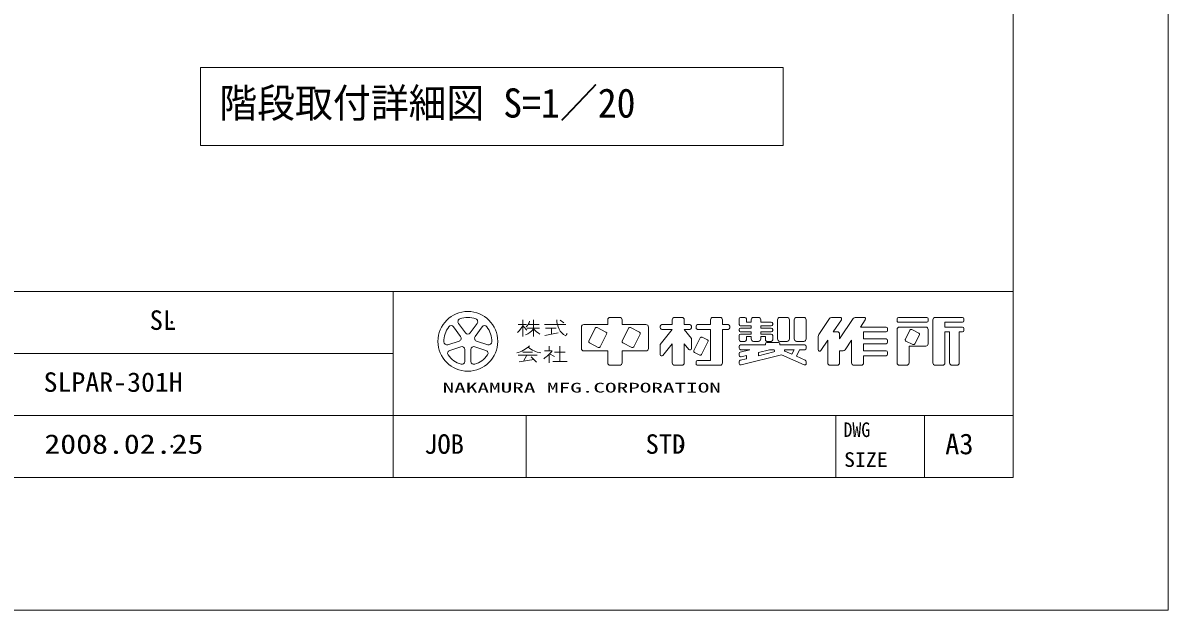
# Model space of a CAD drawing. Units: millimetres at full size, sheet at 1:20; details may follow other scales. Extents: x 10 to 16810, y -526 to 12449.
# Drawn here: x 11638 to 16810, y 569 to 3223 of the extents above; entities that cross this region are included whole.
import ezdxf
from ezdxf.enums import TextEntityAlignment as Align

# ---------------------------------------------------------------- set-up
doc = ezdxf.new("R2010")
doc.units = ezdxf.units.MM
doc.header["$LTSCALE"] = 20
doc.header["$PDMODE"] = 32
doc.header["$PDSIZE"] = 10
for name, color, linetype, lineweight in [('DEFPOINTS_3', 7, 'Continuous', 0), ('LY_12', 7, 'Continuous', 18), ('LY_7', 7, 'Continuous', 0)]:
    doc.layers.add(name, color=color, linetype=linetype, lineweight=lineweight)
doc.styles.add('ＭＳ ゴシック', font='')
doc.styles.get('ＭＳ ゴシック').set_extended_font_data('MS Gothic')

msp = doc.modelspace()

# ---------------------------------------------------------------- linework, layer by layer
at = {"layer": 'DEFPOINTS_3'}
for p, q in [((16810, 568.98), (16810, 12448.98)), ((10, 568.98), (16810, 568.98))]:
    msp.add_line(p, q, dxfattribs=at)
at = {"layer": 'LY_12', "lineweight": 0}
for p, q in [((16110, 1168.98), (16110, 11848.98)), ((710, 2008.98), (16110, 2008.98)), ((13310, 2008.98), (13310, 1168.98)), ((13895.56, 1880.71), (13895.56, 1805.11)), ((13944.16, 1880.71), (13944.16, 1805.11)), ((14081.26, 1867.66), (14063.61, 1879.42)), ((13873.96, 1859.11), (13911.76, 1859.11)), ((13913.38, 1842.91), (13971.16, 1842.91)), ((13919.26, 1859.11), (13969, 1859.11)), ((13992.76, 1859.11), (14089.96, 1859.11)), ((13994.45, 1809.77), (14055.87, 1822.06)), ((13998.16, 1842.91), (14046.76, 1842.91)), ((14025.16, 1842.91), (14025.16, 1815.91)), ((14014.36, 1761.91), (14014.36, 1740.31)), ((14062.96, 1761.91), (14062.96, 1691.71)), ((8610, 1728.98), (13310, 1728.98)), ((13873.96, 1720.33), (13960.36, 1720.33)), ((13895.56, 1734.91), (13938.76, 1734.91)), ((13914.03, 1720.33), (13898.45, 1694.4)), ((13933.36, 1713.26), (13957.61, 1689.01)), ((13992.76, 1740.31), (14027.95, 1740.31)), ((14014.36, 1725.38), (14014.36, 1686.31)), ((14016.38, 1727.4), (14038.15, 1714.83)), ((14038.66, 1734.91), (14087.26, 1734.91)), ((13879.4, 1691.68), (13945.5, 1701.12)), ((14030.56, 1691.71), (14095.36, 1691.71)), ((6410, 1448.98), (16110, 1448.98)), ((13910, 1448.98), (13910, 1168.98)), ((15310, 1448.98), (15310, 1168.98)), ((710, 1168.98), (16110, 1168.98))]:
    msp.add_line(p, q, dxfattribs=at)
at = {"layer": 'LY_12'}
for p, q in [((13604.85, 1864.72), (13636.24, 1821.51)), ((13658.08, 1821.52), (13689.47, 1864.72)), ((14278.96, 1880.71), (14278.96, 1859.11)), ((14289.76, 1891.51), (14332.96, 1891.51)), ((14343.76, 1880.71), (14343.76, 1859.11)), ((14570.56, 1880.71), (14570.56, 1859.11)), ((14581.36, 1891.51), (14613.76, 1891.51)), ((14624.56, 1880.71), (14624.56, 1859.11)), ((14743.36, 1880.71), (14743.36, 1859.11)), ((14754.16, 1891.51), (14786.56, 1891.51)), ((14797.36, 1880.71), (14797.36, 1859.11)), ((14872.96, 1885.03), (14872.96, 1860.19)), ((14879.44, 1891.51), (14898.88, 1891.51)), ((14905.36, 1885.03), (14905.36, 1869.91)), ((14905.36, 1869.91), (14926.96, 1869.91)), ((14926.96, 1880.71), (14926.96, 1869.91)), ((14959.36, 1891.51), (14937.76, 1891.51)), ((14970.16, 1880.71), (14970.16, 1869.91)), ((14970.16, 1869.91), (15017.68, 1869.91)), ((15024.16, 1863.43), (15024.16, 1860.19)), ((15045.76, 1880.71), (15045.76, 1794.31)), ((15056.56, 1891.51), (15088.96, 1891.51)), ((15099.76, 1880.71), (15099.76, 1794.31)), ((15121.36, 1880.71), (15121.36, 1794.31)), ((15132.16, 1891.51), (15164.56, 1891.51)), ((15175.36, 1880.71), (15175.36, 1794.31)), ((15234.8, 1818.68), (15280.15, 1886.71)), ((15289.14, 1891.51), (15328.85, 1891.51)), ((15297.76, 1826.71), (15334.24, 1881.44)), ((15326.56, 1794.31), (15388.15, 1886.71)), ((15397.14, 1891.51), (15436.85, 1891.51)), ((15420.16, 1848.31), (15442.24, 1881.44)), ((15585.76, 1885.03), (15585.76, 1876.39)), ((15592.24, 1891.51), (15719.68, 1891.51)), ((15592.24, 1869.91), (15719.68, 1869.91)), ((15726.16, 1885.03), (15726.16, 1876.39)), ((15747.76, 1880.71), (15747.76, 1686.31)), ((15758.56, 1891.51), (15881.68, 1891.51)), ((15801.76, 1869.91), (15801.76, 1848.31)), ((15801.76, 1869.91), (15881.68, 1869.91)), ((15888.16, 1885.03), (15888.16, 1876.39)), ((13614.4, 1805.64), (13583.01, 1848.84)), ((13711.31, 1848.84), (13679.93, 1805.64)), ((14160.16, 1848.31), (14160.16, 1751.11)), ((14170.96, 1859.11), (14278.96, 1859.11)), ((14222.06, 1842.52), (14193.3, 1784.99)), ((14271, 1825.29), (14230.76, 1845.42)), ((14245.14, 1759.07), (14273.9, 1816.6)), ((14343.76, 1859.11), (14451.76, 1859.11)), ((14373.26, 1842.52), (14344.5, 1784.99)), ((14422.2, 1825.29), (14381.96, 1845.42)), ((14396.34, 1759.07), (14425.1, 1816.6)), ((14462.56, 1848.31), (14462.56, 1751.11)), ((14516.56, 1852.63), (14516.56, 1843.99)), ((14570.56, 1837.51), (14516.56, 1770.01)), ((14523.04, 1859.11), (14570.56, 1859.11)), ((14523.04, 1837.51), (14570.56, 1837.51)), ((14624.56, 1859.11), (14650.48, 1859.11)), ((14624.56, 1837.51), (14656.96, 1797.01)), ((14624.56, 1837.51), (14650.48, 1837.51)), ((14656.96, 1852.63), (14656.96, 1843.99)), ((14678.56, 1852.63), (14678.56, 1843.99)), ((14685.04, 1859.11), (14743.36, 1859.11)), ((14685.04, 1837.51), (14743.36, 1837.51)), ((14743.36, 1837.51), (14743.36, 1697.11)), ((14797.36, 1859.11), (14823.28, 1859.11)), ((14797.36, 1837.51), (14797.36, 1686.31)), ((14797.36, 1837.51), (14823.28, 1837.51)), ((14829.76, 1852.63), (14829.76, 1843.99)), ((14872.96, 1836.43), (14872.96, 1833.19)), ((14879.44, 1853.71), (14926.96, 1853.71)), ((14879.44, 1842.91), (14926.96, 1842.91)), ((14879.44, 1826.71), (14926.96, 1826.71)), ((14879.44, 1815.91), (14926.96, 1815.91)), ((14926.96, 1853.71), (14926.96, 1842.91)), ((14926.96, 1826.71), (14926.96, 1815.91)), ((14970.16, 1853.71), (15017.68, 1853.71)), ((14970.16, 1853.71), (14970.16, 1842.91)), ((14970.16, 1842.91), (15017.68, 1842.91)), ((14970.16, 1826.71), (15017.68, 1826.71)), ((14970.16, 1826.71), (14970.16, 1815.91)), ((14970.16, 1815.91), (15017.68, 1815.91)), ((15024.16, 1836.43), (15024.16, 1833.19)), ((15297.76, 1826.71), (15315.76, 1826.71)), ((15326.56, 1815.91), (15326.56, 1794.31)), ((15420.16, 1848.31), (15536.08, 1848.31)), ((15434.56, 1826.71), (15536.08, 1826.71)), ((15434.56, 1826.71), (15434.56, 1794.31)), ((15542.56, 1841.83), (15542.56, 1833.19)), ((15585.76, 1837.51), (15585.76, 1686.31)), ((15596.56, 1848.31), (15715.36, 1848.31)), ((15643.34, 1833.88), (15623.22, 1793.63)), ((15652.04, 1836.78), (15683.64, 1820.97)), ((15686.54, 1812.28), (15666.42, 1772.03)), ((15726.16, 1837.51), (15726.16, 1772.71)), ((15801.76, 1848.31), (15881.68, 1848.31)), ((15801.76, 1826.71), (15823.36, 1826.71)), ((15801.76, 1826.71), (15801.76, 1686.31)), ((15823.36, 1826.71), (15823.36, 1686.31)), ((15866.56, 1826.71), (15881.68, 1826.71)), ((15866.56, 1826.71), (15866.56, 1686.31)), ((15888.16, 1841.83), (15888.16, 1833.19)), ((13556.86, 1768.37), (13607.65, 1784.87)), ((13615.99, 1759.19), (13565.2, 1742.69)), ((13729.12, 1742.69), (13678.33, 1759.19)), ((13686.68, 1784.87), (13737.46, 1768.37)), ((14196.2, 1776.3), (14236.44, 1756.17)), ((14347.4, 1776.3), (14387.64, 1756.17)), ((14516.56, 1770.01), (14516.56, 1723.69)), ((14570.56, 1772.71), (14528.1, 1719.64)), ((14570.56, 1772.71), (14570.56, 1686.31)), ((14624.56, 1772.71), (14645.42, 1746.64)), ((14624.56, 1772.71), (14624.56, 1686.31)), ((14656.96, 1797.01), (14656.96, 1750.69)), ((14697.26, 1799.32), (14668.5, 1741.79)), ((14731.82, 1782.04), (14703.06, 1724.51)), ((14705.96, 1802.22), (14728.92, 1790.73)), ((14872.96, 1809.43), (14872.96, 1789.99)), ((14872.96, 1760.83), (14872.96, 1752.19)), ((14879.44, 1783.51), (14898.88, 1783.51)), ((14879.44, 1767.31), (14991.76, 1767.31)), ((14905.36, 1805.11), (14926.96, 1805.11)), ((14905.36, 1805.11), (14905.36, 1789.99)), ((14926.96, 1805.11), (14926.96, 1794.31)), ((14937.76, 1783.51), (14959.36, 1783.51)), ((14970.16, 1805.11), (14970.16, 1794.31)), ((14970.16, 1805.11), (14991.76, 1805.11)), ((14991.76, 1805.11), (14991.76, 1789.99)), ((14991.76, 1771.63), (14991.76, 1767.31)), ((14998.24, 1783.51), (15017.68, 1783.51)), ((14998.24, 1778.11), (15050.08, 1778.11)), ((15024.16, 1809.43), (15024.16, 1789.99)), ((15056.56, 1783.51), (15088.96, 1783.51)), ((15056.56, 1771.63), (15056.56, 1767.31)), ((15056.56, 1767.31), (15168.88, 1767.31)), ((15132.16, 1783.51), (15164.56, 1783.51)), ((15175.36, 1760.83), (15175.36, 1752.19)), ((15229.36, 1800.7), (15229.36, 1745.52)), ((15241.23, 1741.92), (15272.56, 1788.91)), ((15272.56, 1788.91), (15272.56, 1686.31)), ((15351.37, 1745.12), (15380.56, 1788.92)), ((15380.56, 1788.92), (15380.56, 1686.31)), ((15434.56, 1794.31), (15536.08, 1794.31)), ((15434.56, 1772.71), (15434.56, 1740.31)), ((15434.56, 1772.71), (15536.08, 1772.71)), ((15542.56, 1787.83), (15542.56, 1779.19)), ((15626.12, 1784.94), (15657.72, 1769.13)), ((15639.76, 1761.91), (15639.76, 1686.31)), ((15639.76, 1761.91), (15715.36, 1761.91)), ((13633.66, 1692.95), (13633.66, 1746.35)), ((13660.66, 1746.35), (13660.66, 1692.95)), ((14170.96, 1740.31), (14278.96, 1740.31)), ((14278.96, 1740.31), (14278.96, 1686.31)), ((14343.76, 1740.31), (14451.76, 1740.31)), ((14343.76, 1740.31), (14343.76, 1686.31)), ((14671.4, 1733.1), (14694.36, 1721.61)), ((14872.96, 1728.79), (14872.96, 1719.89)), ((14920.41, 1745.71), (14877.87, 1735.08)), ((14879.44, 1745.71), (14920.41, 1745.71)), ((15064, 1722.61), (14881.01, 1676.86)), ((14905.36, 1719.69), (14881.01, 1713.6)), ((14905.36, 1719.69), (14905.36, 1705.21)), ((15009.47, 1745.71), (14959.36, 1733.19)), ((15029.06, 1736.14), (14959.36, 1718.71)), ((14959.36, 1733.19), (14959.36, 1718.71)), ((15009.47, 1745.71), (15027.88, 1745.71)), ((15064, 1722.61), (15166.25, 1677.16)), ((15079.15, 1739.51), (15111.27, 1725.24)), ((15080.46, 1745.71), (15121.51, 1745.71)), ((15111.27, 1725.24), (15121.51, 1745.71)), ((15131.03, 1716.45), (15145.66, 1745.71)), ((15131.03, 1716.45), (15171.51, 1698.46)), ((15145.66, 1745.71), (15168.88, 1745.71)), ((15326.56, 1740.31), (15342.38, 1740.31)), ((15326.56, 1740.31), (15326.56, 1686.31)), ((15434.56, 1740.31), (15536.08, 1740.31)), ((15434.56, 1718.71), (15434.56, 1686.31)), ((15434.56, 1718.71), (15536.08, 1718.71)), ((15542.56, 1733.83), (15542.56, 1725.19)), ((14289.76, 1675.51), (14332.96, 1675.51)), ((14581.36, 1675.51), (14613.76, 1675.51)), ((14678.56, 1690.63), (14678.56, 1681.99)), ((14685.04, 1697.11), (14743.36, 1697.11)), ((14685.04, 1675.51), (14786.56, 1675.51)), ((14872.96, 1692.06), (14872.96, 1683.15)), ((14905.36, 1705.21), (14877.87, 1698.34)), ((15175.36, 1692.54), (15175.36, 1683.09)), ((15283.36, 1675.51), (15315.76, 1675.51)), ((15391.36, 1675.51), (15423.76, 1675.51)), ((15596.56, 1675.51), (15628.96, 1675.51)), ((15758.56, 1675.51), (15790.96, 1675.51)), ((15834.16, 1675.51), (15855.76, 1675.51)), ((15710, 1448.98), (15710, 1168.98))]:
    msp.add_line(p, q, dxfattribs=at)
msp.add_circle((13647.16, 1783.51), 135, dxfattribs=at)
for centre, radius, start, end in [((13615.77, 1872.65), 13.5, 109.39847, 215.99997), ((13647.16, 1783.51), 108, 70.60155, 109.39847), ((13678.55, 1872.65), 13.5, 324, 70.60155), ((14289.76, 1880.71), 10.8, 89.99998, 179.99996), ((14332.96, 1880.71), 10.8, 0, 89.99998), ((14581.36, 1880.71), 10.8, 89.99998, 179.99996), ((14613.76, 1880.71), 10.8, 0, 89.99998), ((14754.16, 1880.71), 10.8, 89.99998, 179.99996), ((14786.56, 1880.71), 10.8, 0, 89.99998), ((14879.44, 1885.03), 6.48, 89.99998, 179.99996), ((14898.88, 1885.03), 6.48, 0, 89.99998), ((14937.76, 1880.71), 10.8, 89.99998, 179.99996), ((14959.36, 1880.71), 10.8, 0, 89.99998), ((15017.68, 1863.43), 6.48, 0, 89.99998), ((15056.56, 1880.71), 10.8, 89.99998, 179.99996), ((15088.96, 1880.71), 10.8, 0, 89.99998), ((15132.16, 1880.71), 10.8, 89.99998, 179.99996), ((15164.56, 1880.71), 10.8, 0, 89.99998), ((15289.14, 1880.71), 10.8, 89.99998, 146.30984), ((15328.85, 1885.03), 6.48, 326.31015, 89.99998), ((15397.14, 1880.71), 10.8, 89.99998, 146.3098), ((15436.85, 1885.03), 6.48, 326.31003, 89.99998), ((15592.24, 1885.03), 6.48, 89.99998, 179.99996), ((15592.24, 1876.39), 6.48, 179.99998, 270.00002), ((15719.68, 1885.03), 6.48, 0, 89.99998), ((15719.68, 1876.39), 6.48, 270.00002, 0), ((15758.56, 1880.71), 10.8, 89.99998, 179.99996), ((15881.68, 1885.03), 6.48, 0, 89.99998), ((15881.68, 1876.39), 6.48, 270.00002, 0), ((13647.16, 1783.51), 108, 142.60154, 181.39846), ((13572.09, 1840.91), 13.5, 35.99999, 142.60154), ((13647.16, 1829.45), 13.5, 215.99998, 324), ((13722.23, 1840.91), 13.5, 37.39846, 143.99995), ((13647.16, 1783.51), 108, 358.60155, 37.39847), ((14170.96, 1848.31), 10.8, 89.99998, 179.99996), ((14227.86, 1839.62), 6.48, 63.43492, 153.43499), ((14268.11, 1819.5), 6.48, 333.4349, 63.43487), ((14379.06, 1839.62), 6.48, 63.43492, 153.43499), ((14419.31, 1819.5), 6.48, 333.4349, 63.43487), ((14451.76, 1848.31), 10.8, 0, 89.99998), ((14523.04, 1852.63), 6.48, 89.99998, 179.99996), ((14523.04, 1843.99), 6.48, 179.99998, 270.00002), ((14650.48, 1852.63), 6.48, 0, 89.99998), ((14650.48, 1843.99), 6.48, 270.00002, 0), ((14685.04, 1852.63), 6.48, 89.99998, 179.99996), ((14685.04, 1843.99), 6.48, 179.99998, 270.00002), ((14823.28, 1852.63), 6.48, 0, 89.99998), ((14823.28, 1843.99), 6.48, 270.00002, 0), ((14879.44, 1860.19), 6.48, 179.99998, 270.00002), ((14879.44, 1836.43), 6.48, 89.99998, 179.99996), ((14879.44, 1833.19), 6.48, 179.99998, 270.00002), ((14879.44, 1809.43), 6.48, 89.99998, 179.99996), ((15017.68, 1860.19), 6.48, 270.00002, 0), ((15017.68, 1836.43), 6.48, 0, 89.99998), ((15017.68, 1833.19), 6.48, 270.00002, 0), ((15017.68, 1809.43), 6.48, 0, 89.99998), ((15261.76, 1800.7), 32.4, 146.30999, 179.99996), ((15315.76, 1815.91), 10.8, 0, 89.99998), ((15536.08, 1841.83), 6.48, 0, 89.99998), ((15536.08, 1833.19), 6.48, 270.00002, 0), ((15596.56, 1837.51), 10.8, 89.99998, 179.99996), ((15649.14, 1830.98), 6.48, 63.43447, 153.43474), ((15680.75, 1815.18), 6.48, 333.43484, 63.43447), ((15715.36, 1837.51), 10.8, 0, 89.99998), ((15881.68, 1841.83), 6.48, 0, 89.99998), ((15881.68, 1833.19), 6.48, 270.00002, 0), ((13552.69, 1781.21), 13.5, 181.39848, 287.99997), ((13603.47, 1797.71), 13.5, 287.99998, 35.99999), ((13620.16, 1746.35), 13.5, 359.99997, 107.99999), ((13674.16, 1746.35), 13.5, 71.99997, 179.99999), ((13690.85, 1797.71), 13.5, 143.99996, 251.99999), ((13741.63, 1781.21), 13.5, 252.00001, 358.60156), ((14199.09, 1782.09), 6.48, 153.43495, 243.43485), ((14239.34, 1761.97), 6.48, 243.43498, 333.43496), ((14350.29, 1782.09), 6.48, 153.43495, 243.43485), ((14390.54, 1761.97), 6.48, 243.43498, 333.43496), ((14703.06, 1796.42), 6.48, 63.43487, 153.43498), ((14726.03, 1784.94), 6.48, 333.43492, 63.43493), ((14879.44, 1789.99), 6.48, 179.99998, 270.00002), ((14879.44, 1760.83), 6.48, 89.99998, 179.99996), ((14898.88, 1789.99), 6.48, 270.00002, 0), ((14937.76, 1794.31), 10.8, 179.99998, 270.00002), ((14959.36, 1794.31), 10.8, 270.00002, 0), ((14998.24, 1789.99), 6.48, 179.99998, 270.00002), ((14998.24, 1771.63), 6.48, 89.99998, 179.99996), ((15017.68, 1789.99), 6.48, 270.00002, 0), ((15056.56, 1794.31), 10.8, 179.99998, 270.00002), ((15050.08, 1771.63), 6.48, 0, 89.99998), ((15088.96, 1794.31), 10.8, 270.00002, 0), ((15132.16, 1794.31), 10.8, 179.99998, 270.00002), ((15164.56, 1794.31), 10.8, 270.00002, 0), ((15168.88, 1760.83), 6.48, 0, 89.99998), ((15536.08, 1787.83), 6.48, 0, 89.99998), ((15536.08, 1779.19), 6.48, 270.00002, 0), ((15629.01, 1790.73), 6.48, 153.43517, 243.43529), ((15660.62, 1774.93), 6.48, 243.43534, 333.43491), ((15715.36, 1772.71), 10.8, 270.00002, 0), ((13569.38, 1729.85), 13.5, 107.99999, 214.60154), ((13647.16, 1783.51), 108, 214.60156, 253.39848), ((13647.16, 1783.51), 108, 286.60155, 325.39847), ((13724.95, 1729.85), 13.5, 325.39847, 71.99996), ((14170.96, 1751.11), 10.8, 179.99998, 270.00002), ((14451.76, 1751.11), 10.8, 270.00002, 0), ((14523.04, 1723.69), 6.48, 179.99998, 321.34037), ((14650.48, 1750.69), 6.48, 218.65962, 0), ((14674.29, 1738.89), 6.48, 153.43487, 243.4348), ((14697.26, 1727.41), 6.48, 243.43487, 333.43498), ((14879.44, 1752.19), 6.48, 179.99998, 270.00002), ((14879.44, 1728.79), 6.48, 104.03614, 179.99996), ((14879.44, 1719.89), 6.48, 179.99998, 284.03612), ((15027.88, 1740.85), 4.86, 284.0365, 89.99998), ((15080.46, 1742.47), 3.24, 89.99998, 246.03817), ((15168.88, 1752.19), 6.48, 270.00002, 0), ((15235.84, 1745.52), 6.48, 179.99998, 326.30997), ((15342.38, 1751.11), 10.8, 270.00002, 326.31002), ((15536.08, 1733.83), 6.48, 0, 89.99998), ((15536.08, 1725.19), 6.48, 270.00002, 0), ((13620.16, 1692.95), 13.5, 253.39847, 359.99997), ((13674.16, 1692.95), 13.5, 179.99999, 286.60154), ((14289.76, 1686.31), 10.8, 179.99998, 270.00002), ((14332.96, 1686.31), 10.8, 270.00002, 0), ((14581.36, 1686.31), 10.8, 179.99998, 270.00002), ((14613.76, 1686.31), 10.8, 270.00002, 0), ((14685.04, 1690.63), 6.48, 89.99998, 179.99996), ((14685.04, 1681.99), 6.48, 179.99998, 270.00002), ((14786.56, 1686.31), 10.8, 270.00002, 0), ((14879.44, 1692.06), 6.48, 104.03614, 179.99996), ((14879.44, 1683.15), 6.48, 179.99998, 284.03612), ((15168.88, 1683.09), 6.48, 246.03699, 0), ((15168.88, 1692.54), 6.48, 0, 66.03701), ((15283.36, 1686.31), 10.8, 179.99998, 270.00002), ((15315.76, 1686.31), 10.8, 270.00002, 0), ((15391.36, 1686.31), 10.8, 179.99998, 270.00002), ((15423.76, 1686.31), 10.8, 270.00002, 0), ((15596.56, 1686.31), 10.8, 179.99998, 270.00002), ((15628.96, 1686.31), 10.8, 270.00002, 0), ((15758.56, 1686.31), 10.8, 179.99998, 270.00002), ((15790.96, 1686.31), 10.8, 270.00002, 0), ((15834.16, 1686.31), 10.8, 179.99998, 270.00002), ((15855.76, 1686.31), 10.8, 270.00002, 0)]:
    msp.add_arc(centre, radius, start, end, dxfattribs=at)
at = {"layer": 'LY_12', "lineweight": 0}
for centre, radius, start, end in [((13869.91, 1890.87), 58.68, 313.72108, 343.54317), ((14127.48, 1876.76), 78.11, 177.09472, 240.51891), ((13811.36, 1892.35), 91.39, 311.36185, 337.13638), ((13974.67, 1906.07), 93.81, 212.50346, 230.00631), ((13855.06, 1921.71), 121.36, 295.86917, 317.23867), ((14033.26, 1921.71), 121.36, 222.76131, 240.10806), ((14048.41, 1841.16), 51.97, 321.42112, 334.8249), ((13834.08, 1859.25), 132.81, 285.11261, 313.40619), ((13999.2, 1856.73), 127.68, 231.17281, 259.75506), ((13883.6, 1858.03), 186.26, 304.87257, 320.80411)]:
    msp.add_arc(centre, radius, start, end, dxfattribs=at)
at = {"layer": 'LY_12'}
for p in [(12310, 1868.98), (12310, 1588.98), (12310, 1308.98), (14610, 1308.98)]:
    msp.add_point(p, dxfattribs=at)
at = {"layer": 'LY_7', "lineweight": 18}
for p, q in [((15071.85, 3021.05), (12439.85, 3021.05)), ((12439.85, 3021.05), (12439.85, 2669.05)), ((15071.85, 2669.05), (15071.85, 3021.05)), ((12439.85, 2669.05), (15071.85, 2669.05))]:
    msp.add_line(p, q, dxfattribs=at)

# ---------------------------------------------------------------- texts
at = {"layer": 'LY_12', "style": 'ＭＳ ゴシック'}
for s, height, width, p in [('NAKAMURA MFG.CORPORATION', 43.99, 1.75, (13533.4, 1538.98)), ('DWG', 65.98, 0.9, (15343.5, 1331.48)), ('SIZE', 65.98, 1.1, (15346.36, 1196.48))]:
    msp.add_text(s, height=height, dxfattribs=dict(at, width=width)).set_placement(p, align=Align.BOTTOM_LEFT)
for s, height, p in [('JOB', 87.98, (13450, 1248.98)), ('A3', 93.84, (15803.33, 1244.98))]:
    msp.add_text(s, height=height, dxfattribs=at).set_placement(p, align=Align.BOTTOM_LEFT)
at = {"layer": 'LY_7', "style": 'ＭＳ ゴシック'}
for s, height, width, p in [('階段取付詳細図 S=1／20', 132, 0.95, (12524.42, 2755.05)), ('SLPAR-301H', 87.98, 1.05, (11731.05, 1528.98)), ('2008.02.25', 87.98, 1.2, (11734.49, 1248.98))]:
    msp.add_text(s, height=height, dxfattribs=dict(at, width=width)).set_placement(p, align=Align.BOTTOM_LEFT)
for s, p in [('SL', (12210, 1808.98)), ('STD', (14450, 1248.98))]:
    msp.add_text(s, height=87.98, dxfattribs=at).set_placement(p, align=Align.BOTTOM_LEFT)

doc.saveas('drawing.dxf')
